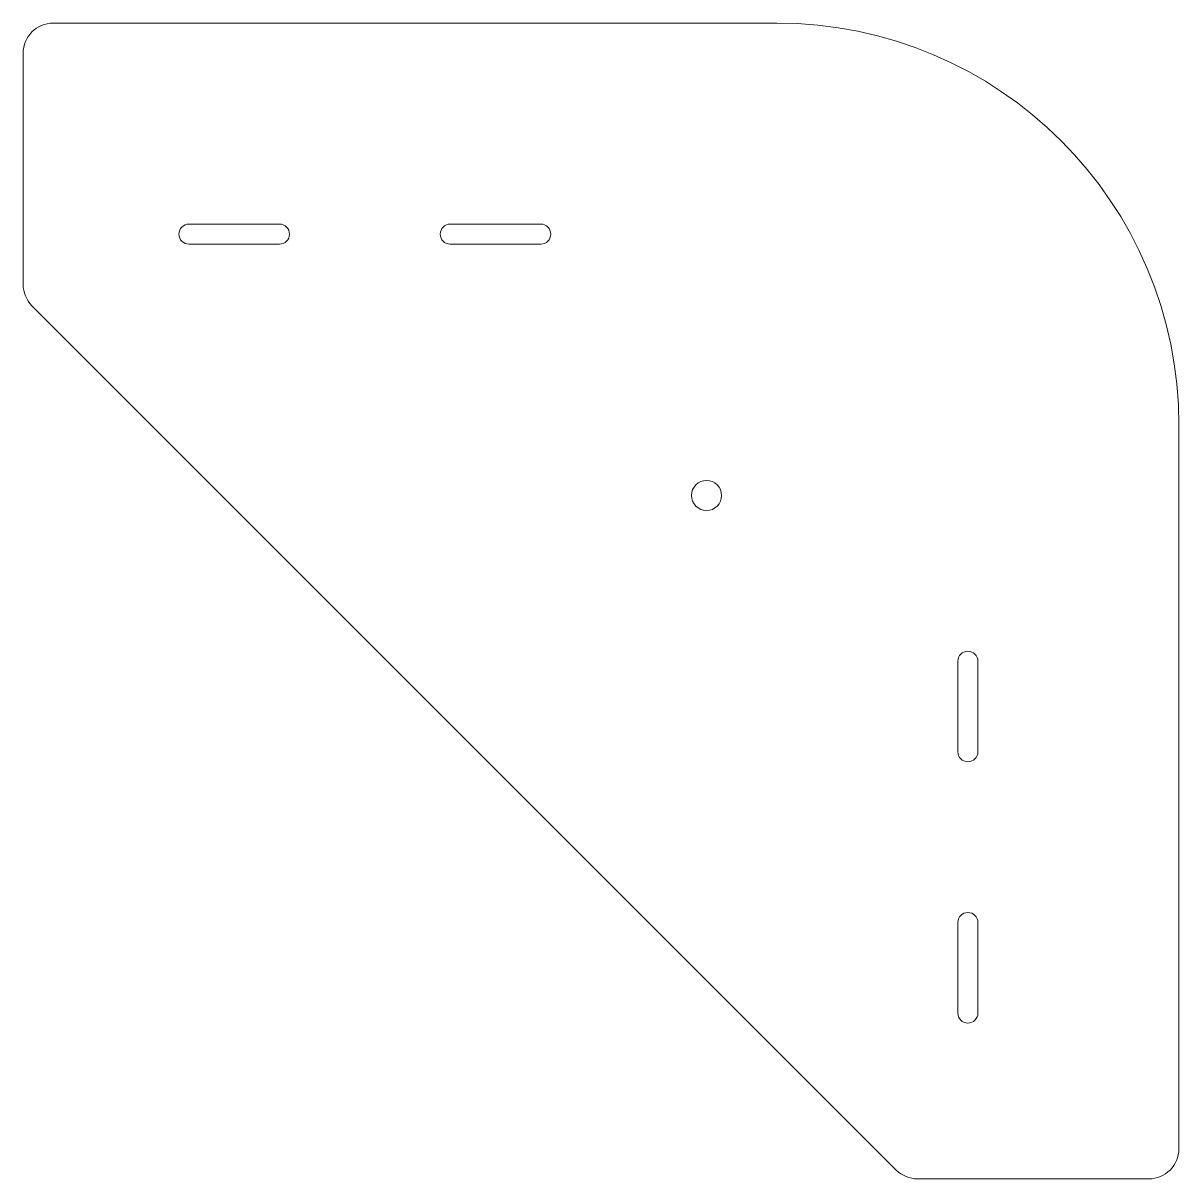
# Model space of a CAD drawing. Header units: millimetres. Extents: x 114 to 229, y 100 to 215.
import ezdxf

# ---------------------------------------------------------------- set-up
doc = ezdxf.new("R2010")
doc.units = ezdxf.units.MM
doc.layers.add('VISIBLE', color=7, linetype='Continuous', lineweight=0)

msp = doc.modelspace()

# ---------------------------------------------------------------- linework, layer by layer
at = {"layer": 'VISIBLE'}
for p, q in [((117.22, 214.66), (189.22, 214.66)), ((114.22, 188.66), (114.22, 211.66)), ((139.72, 194.66), (130.72, 194.66)), ((165.72, 194.66), (156.72, 194.66)), ((130.72, 192.66), (139.72, 192.66)), ((156.72, 192.66), (165.72, 192.66)), ((201.1, 100.54), (115.1, 186.54)), ((229.22, 174.66), (229.22, 102.66)), ((207.22, 151.16), (207.22, 142.16)), ((209.22, 142.16), (209.22, 151.16)), ((207.22, 125.16), (207.22, 116.16)), ((209.22, 116.16), (209.22, 125.16)), ((226.22, 99.66), (203.22, 99.66))]:
    msp.add_line(p, q, dxfattribs=at)
msp.add_circle((182.22, 167.66), 1.5, dxfattribs=at)
for centre, radius, start, end in [((117.22, 211.66), 3, 90, 180), ((189.22, 174.66), 40, 0, 90), ((130.72, 193.66), 1, 90, 270), ((139.72, 193.66), 1, 270, 90), ((156.72, 193.66), 1, 90, 270), ((165.72, 193.66), 1, 270, 90), ((117.22, 188.66), 3, 180, 225), ((208.22, 151.16), 1, 0, 180), ((208.22, 142.16), 1, 180, 0), ((208.22, 125.16), 1, 0, 180), ((208.22, 116.16), 1, 180, 0), ((226.22, 102.66), 3, 270, 0), ((203.22, 102.66), 3, 225, 270)]:
    msp.add_arc(centre, radius, start, end, dxfattribs=at)

doc.saveas('drawing.dxf')
